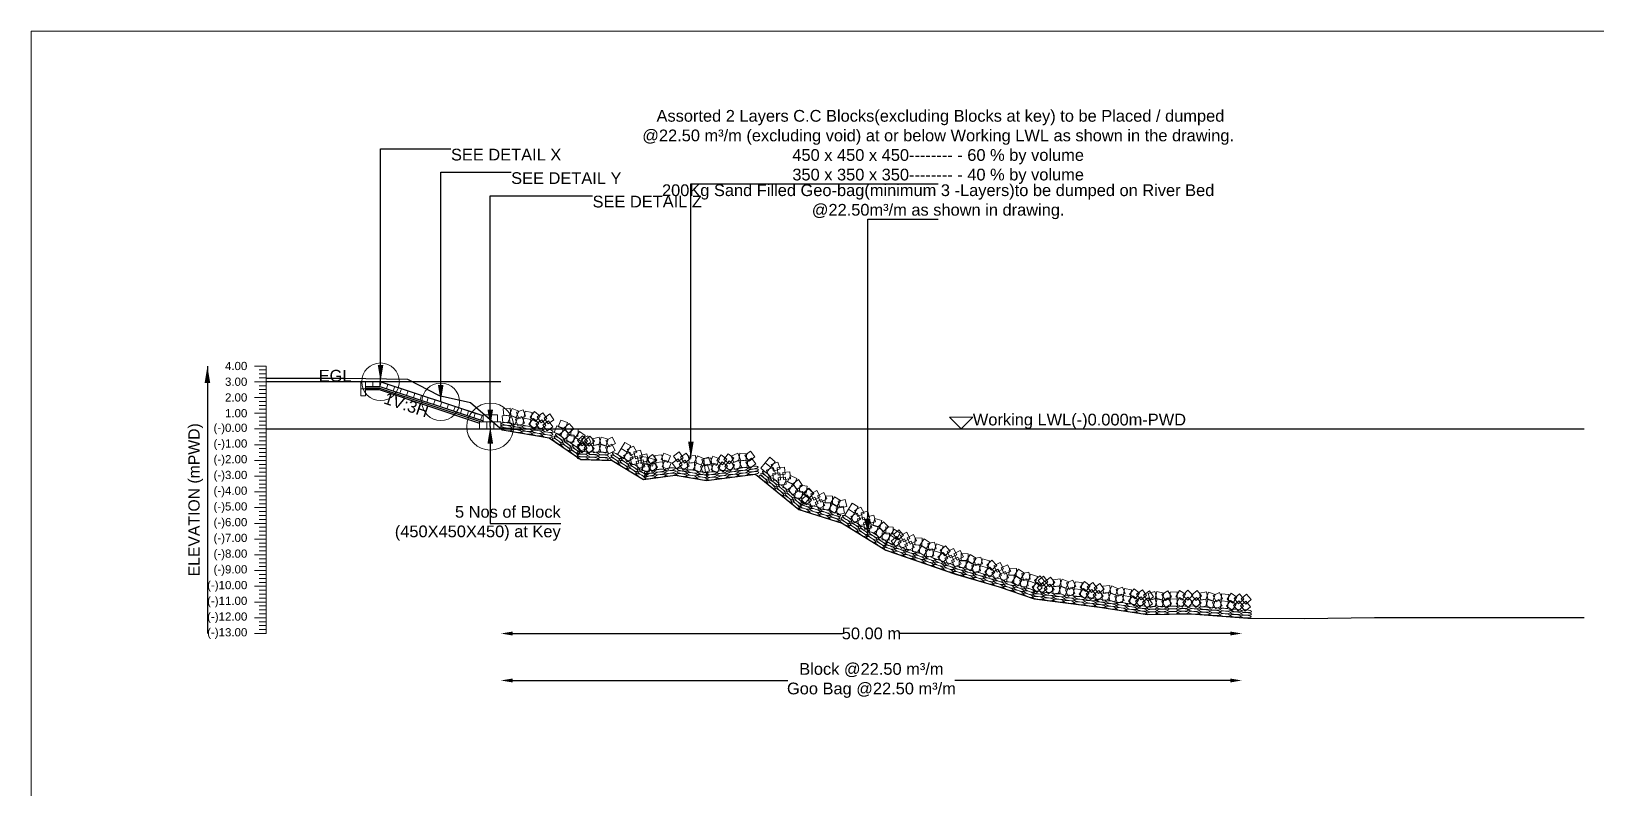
# Model space of a CAD drawing. Header units: inches. Extents: x 89000 to 845017, y -7071 to 0.
# Drawn here: x 370000 to 376671, y -3229 to 0 of the extents above; entities that cross this region are included whole.
import ezdxf

# ---------------------------------------------------------------- set-up
doc = ezdxf.new("R2010")
doc.units = ezdxf.units.IN
doc.header["$LTSCALE"] = 7
doc.header["$MEASUREMENT"] = 0
doc.header["$PDMODE"] = 3
for name, color, linetype, lineweight in [('Cross Section Labels', 7, 'Continuous', 9), ('Existing_Bed_Level for Xsection', 7, 'Continuous', 25), ('Long Section Labels', 7, 'Continuous', 9)]:
    doc.layers.add(name, color=color, linetype=linetype, lineweight=lineweight)
doc.styles.get("Standard").update_dxf_attribs({"font": 'arial.ttf'})
doc.dimstyles.new('Appron Lebeling Style', dxfattribs={"dimtxt": 50, "dimasz": 50, "dimexe": 0.18, "dimexo": 0.0625, "dimgap": 0.09, "dimtad": 0, "dimtih": 1, "dimtoh": 1, "dimdec": 4, "dimzin": 0, "dimdsep": 46, "dimtxsty": 'Standard', "dimcen": 0.09, "dimse1": 1, "dimse2": 1, "dimadec": 0, "dimazin": 0, "dimtfac": 1, "dimtdec": 4, "dimtofl": 0, "dimtmove": 0, "dimatfit": 3, "dimfxl": 1, "dimtolj": 1, "dimtzin": 0, "dimarcsym": 0})
doc.dimstyles.get("Standard").update_dxf_attribs({"dimtxt": 0.18, "dimasz": 0.18, "dimexe": 0.18, "dimexo": 0.0625, "dimgap": 0.09, "dimtad": 0, "dimtih": 1, "dimtoh": 1, "dimdec": 4, "dimzin": 0, "dimdsep": 46, "dimtxsty": 'Standard', "dimcen": 0.09, "dimadec": 0, "dimazin": 0, "dimtfac": 1, "dimtdec": 4, "dimtofl": 0, "dimtmove": 0, "dimatfit": 3, "dimfxl": 1, "dimtolj": 1, "dimtzin": 0, "dimarcsym": 0})

# ---------------------------------------------------------------- blocks, each defined once
blk = doc.blocks.new('*D293')
at = {"layer": 'Cross Section Labels', "color": 0, "lineweight": -2, "transparency": 16777216}
for p, q in [((372050, -2564.3), (373455.4, -2564.3)), ((375106.1, -2564.3), (373700.6, -2564.3))]:
    blk.add_line(p, q, dxfattribs=at)
at = {"layer": 'Cross Section Labels', "color": 0, "transparency": 16777216}
for points in [[(372050, -2556), (372050, -2572.7), (372000, -2564.3)], [(375106.1, -2556), (375106.1, -2572.7), (375156.1, -2564.3)]]:
    blk.add_solid(points, dxfattribs=at)
at = {"layer": 'Defpoints', "color": 0, "transparency": 16777216}
for p in [(372000, -1693.3), (375156.1, -2496.7), (375156.1, -2564.3)]:
    blk.add_point(p, dxfattribs=at)
at = {"layer": 'Cross Section Labels', "color": 0, "transparency": 16777216, "insert": (373578, -2564.3), "char_height": 50, "attachment_point": 5}
blk.add_mtext('\\A1;50.00 m', dxfattribs=at)
blk = doc.blocks.new('*D294')
at = {"layer": 'Cross Section Labels', "color": 0, "lineweight": -2, "transparency": 16777216}
for p, q in [((372050, -2764.3), (373222.4, -2764.3)), ((375106.1, -2764.3), (373933.6, -2764.3))]:
    blk.add_line(p, q, dxfattribs=at)
at = {"layer": 'Cross Section Labels', "color": 0, "transparency": 16777216}
for points in [[(372050, -2756), (372050, -2772.7), (372000, -2764.3)], [(375106.1, -2756), (375106.1, -2772.7), (375156.1, -2764.3)]]:
    blk.add_solid(points, dxfattribs=at)
at = {"layer": 'Defpoints', "color": 0, "transparency": 16777216}
for p in [(372000, -1693.3), (375156.1, -2496.7), (375156.1, -2764.3)]:
    blk.add_point(p, dxfattribs=at)
at = {"layer": 'Cross Section Labels', "color": 0, "transparency": 16777216, "insert": (373578, -2764.3), "char_height": 50, "attachment_point": 5}
blk.add_mtext('\\A1;Block @22.50 m³/m ^JGoo Bag @22.50 m³/m ', dxfattribs=at)

msp = doc.modelspace()

# ---------------------------------------------------------------- linework, layer by layer
at = {"layer": 'Cross Section Labels'}
for points in [[(370000, 0), (380000, 0), (380000, -7071), (370000, -7071)], [(373959.96615, -1693.32), (374009.96615, -1643.32), (373909.96615, -1643.32)]]:
    msp.add_lwpolyline(points, close=True, dxfattribs=at)
for centre, radius in [((371487.41615, -1492.32), 80), ((371743.69115, -1577.745), 80), ((371954.74115, -1683.27), 100)]:
    msp.add_circle(centre, radius, dxfattribs=at)
at = {"layer": 'Existing_Bed_Level for Xsection'}
for points in [[(371000, -1477.58), (371334.91644, -1476.91), (371602.86556, -1480.595), (371736.84012, -1551.213), (371870.81468, -1580.291), (372004.78923, -1697.541), (372205.77103, -1731.041), (372339.74558, -1822.831), (372473.72014, -1828.191), (372607.6947, -1908.591), (372741.66926, -1890.501), (372875.64382, -1913.281), (373083.69417, -1885.61), (373268.27197, -2036.36), (373453.51079, -2094.65), (373639.28714, -2209.22), (373936.64184, -2311.06), (374122.42561, -2366), (374271.05367, -2416.25), (374550.14123, -2452.43), (374754.19734, -2483.92), (374940.15362, -2480.57), (375181.71843, -2498.66), (375423.28397, -2500), (375720.48481, -2496.65), (375925.2235, -2495.98), (376223.04495, -2496.65), (376613.55174, -2496.65)], [(371999.96615, -1492.32), (371000, -1492.32)], [(371924.59115, -1638.045), (371490.51055, -1493.35147), (371487.41615, -1492.32), (371484.15437, -1492.32), (371423.85437, -1492.32)], [(371423.85437, -1512.42), (371484.15437, -1512.42), (371924.59115, -1659.23226)], [(371423.85437, -1519.12), (371483.06711, -1519.12), (371915.21711, -1663.17)], [(371423.85437, -1525.82), (371481.97985, -1525.82), (371909.51615, -1668.3321)], [(371000, -1693.32), (376613.55174, -1693.32)]]:
    msp.add_lwpolyline(points, dxfattribs=at)
at = {"layer": 'Long Section Labels'}
for points in [[(371000, -1425.32), (370950, -1425.32)], [(371000, -1442.07), (370970, -1442.07)], [(371000, -1458.82), (370970, -1458.82)], [(371000, -2564.32), (371000, -2497.32), (371000, -2430.32), (371000, -2363.32), (371000, -2296.32), (371000, -2229.32), (371000, -2162.32), (371000, -2095.32), (371000, -2028.32), (371000, -1961.32), (371000, -1894.32), (371000, -1827.32), (371000, -1760.32), (371000, -1693.32), (371000, -1626.32), (371000, -1559.32), (371000, -1492.32), (371000, -1425.32)], [(371000, -1492.32), (370950, -1492.32)], [(371000, -1475.57), (370970, -1475.57)], [(371000, -1509.07), (370970, -1509.07)], [(371000, -1525.82), (370970, -1525.82)], [(371000, -1559.32), (370950, -1559.32)], [(371000, -1542.57), (370970, -1542.57)], [(371000, -1576.07), (370970, -1576.07)], [(371000, -1592.82), (370970, -1592.82)], [(371000, -1626.32), (370950, -1626.32)], [(371000, -1609.57), (370970, -1609.57)], [(371000, -1643.07), (370970, -1643.07)], [(371000, -1659.82), (370970, -1659.82)], [(371000, -1693.32), (370950, -1693.32)], [(371000, -1676.57), (370970, -1676.57)], [(371000, -1710.07), (370970, -1710.07)], [(371000, -1726.82), (370970, -1726.82)], [(371000, -1760.32), (370950, -1760.32)], [(371000, -1743.57), (370970, -1743.57)], [(371000, -1777.07), (370970, -1777.07)], [(371000, -1793.82), (370970, -1793.82)], [(371000, -1827.32), (370950, -1827.32)], [(371000, -1810.57), (370970, -1810.57)], [(371000, -1844.07), (370970, -1844.07)], [(371000, -1860.82), (370970, -1860.82)], [(371000, -1894.32), (370950, -1894.32)], [(371000, -1877.57), (370970, -1877.57)], [(371000, -1911.07), (370970, -1911.07)], [(371000, -1927.82), (370970, -1927.82)], [(371000, -1961.32), (370950, -1961.32)], [(371000, -1944.57), (370970, -1944.57)], [(371000, -1978.07), (370970, -1978.07)], [(371000, -1994.82), (370970, -1994.82)], [(371000, -2028.32), (370950, -2028.32)], [(371000, -2011.57), (370970, -2011.57)], [(371000, -2045.07), (370970, -2045.07)], [(371000, -2061.82), (370970, -2061.82)], [(371000, -2095.32), (370950, -2095.32)], [(371000, -2078.57), (370970, -2078.57)], [(371000, -2112.07), (370970, -2112.07)], [(371000, -2128.82), (370970, -2128.82)], [(371000, -2162.32), (370950, -2162.32)], [(371000, -2145.57), (370970, -2145.57)], [(371000, -2179.07), (370970, -2179.07)], [(371000, -2195.82), (370970, -2195.82)], [(371000, -2229.32), (370950, -2229.32)], [(371000, -2212.57), (370970, -2212.57)], [(371000, -2246.07), (370970, -2246.07)], [(371000, -2262.82), (370970, -2262.82)], [(371000, -2296.32), (370950, -2296.32)], [(371000, -2279.57), (370970, -2279.57)], [(371000, -2313.07), (370970, -2313.07)], [(371000, -2329.82), (370970, -2329.82)], [(371000, -2363.32), (370950, -2363.32)], [(371000, -2346.57), (370970, -2346.57)], [(371000, -2380.07), (370970, -2380.07)], [(371000, -2396.82), (370970, -2396.82)], [(371000, -2430.32), (370950, -2430.32)], [(371000, -2413.57), (370970, -2413.57)], [(371000, -2447.07), (370970, -2447.07)], [(371000, -2463.82), (370970, -2463.82)], [(371000, -2497.32), (370950, -2497.32)], [(371000, -2480.57), (370970, -2480.57)], [(371000, -2514.07), (370970, -2514.07)], [(371000, -2530.82), (370970, -2530.82)], [(371000, -2564.32), (370950, -2564.32)], [(371000, -2547.57), (370970, -2547.57)]]:
    msp.add_lwpolyline(points, dxfattribs=at)
for points in [[(371423.85437, -1492.32), (371403.75437, -1492.32), (371403.75437, -1522.47), (371423.85437, -1522.47)], [(371423.85437, -1522.47), (371403.75437, -1522.47), (371403.75437, -1552.62), (371423.85437, -1552.62)], [(371454.00437, -1492.32), (371423.85437, -1492.32), (371423.85437, -1512.42), (371454.00437, -1512.42)], [(371484.15437, -1492.32), (371454.00437, -1492.32), (371454.00437, -1512.42), (371484.15437, -1512.42)], [(371519.11335, -1502.88573), (371490.51055, -1493.35147), (371484.15437, -1512.42), (371512.75717, -1521.95427)], [(371547.71615, -1512.42), (371519.11335, -1502.88573), (371512.75717, -1521.95427), (371541.35997, -1531.48853)], [(371576.31895, -1521.95427), (371547.71615, -1512.42), (371541.35997, -1531.48853), (371569.96277, -1541.0228)], [(371604.92175, -1531.48853), (371576.31895, -1521.95427), (371569.96277, -1541.0228), (371598.56557, -1550.55707)], [(371633.52455, -1541.0228), (371604.92175, -1531.48853), (371598.56557, -1550.55707), (371627.16838, -1560.09134)], [(371662.12736, -1550.55707), (371633.52455, -1541.0228), (371627.16838, -1560.09134), (371655.77118, -1569.6256)], [(371690.73016, -1560.09134), (371662.12736, -1550.55707), (371655.77118, -1569.6256), (371684.37398, -1579.15987)], [(371719.33296, -1569.6256), (371690.73016, -1560.09134), (371684.37398, -1579.15987), (371712.97678, -1588.69414)], [(371747.93576, -1579.15987), (371719.33296, -1569.6256), (371712.97678, -1588.69414), (371741.57958, -1598.2284)], [(371776.53856, -1588.69414), (371747.93576, -1579.15987), (371741.57958, -1598.2284), (371770.18238, -1607.76267)], [(371805.14136, -1598.2284), (371776.53856, -1588.69414), (371770.18238, -1607.76267), (371798.78518, -1617.29694)], [(371833.74416, -1607.76267), (371805.14136, -1598.2284), (371798.78518, -1617.29694), (371827.38799, -1626.83121)], [(371862.34697, -1617.29694), (371833.74416, -1607.76267), (371827.38799, -1626.83121), (371855.99079, -1636.36547)], [(371890.94977, -1626.83121), (371862.34697, -1617.29694), (371855.99079, -1636.36547), (371884.59359, -1645.89974)], [(371919.55257, -1636.36547), (371890.94977, -1626.83121), (371884.59359, -1645.89974), (371913.19639, -1655.43401)], [(371939.66615, -1663.17), (371909.51615, -1663.17), (371909.51615, -1693.32), (371939.66615, -1693.32)], [(371954.74115, -1633.02), (371924.59115, -1633.02), (371924.59115, -1663.17), (371954.74115, -1663.17)], [(371969.81615, -1663.17), (371939.66615, -1663.17), (371939.66615, -1693.32), (371969.81615, -1693.32)], [(371984.89115, -1633.02), (371954.74115, -1633.02), (371954.74115, -1663.17), (371984.89115, -1663.17)], [(371999.96615, -1663.17), (371969.81615, -1663.17), (371969.81615, -1693.32), (371999.96615, -1693.32)], [(372034.9804, -1633.929), (372004.97165, -1636.84407), (372007.88672, -1666.85282), (372037.89547, -1663.93775)], [(372039.93747, -1604.1893), (372009.92872, -1607.10436), (372012.84378, -1637.11311), (372042.85253, -1634.19805)], [(372071.13913, -1647.87298), (372043.69827, -1635.38211), (372031.2074, -1662.82297), (372058.64826, -1675.31384)], [(372076.09619, -1618.13328), (372048.65533, -1605.64241), (372036.16447, -1633.08327), (372063.60533, -1645.57413)], [(372089.75307, -1640.90494), (372061.51287, -1651.46494), (372072.07287, -1679.70514), (372100.31307, -1669.14514)], [(372094.71013, -1611.16524), (372066.46993, -1621.72524), (372077.02993, -1649.96544), (372105.27013, -1639.40544)], [(372128.00106, -1652.87079), (372098.26135, -1647.91372), (372093.30429, -1677.65343), (372123.04399, -1682.61049)], [(372132.95812, -1623.13109), (372103.21842, -1618.17402), (372098.26135, -1647.91372), (372128.00106, -1652.87079)], [(372161.61094, -1668.14947), (372138.32267, -1649.00061), (372119.17381, -1672.28889), (372142.46209, -1691.43774)], [(372166.56801, -1638.40976), (372143.27973, -1619.26091), (372124.13088, -1642.54918), (372147.41915, -1661.69804)], [(372173.64563, -1654.14849), (372149.10433, -1671.66269), (372166.61853, -1696.20399), (372191.15983, -1678.68979)], [(372178.60269, -1624.40879), (372154.0614, -1641.92299), (372171.5756, -1666.46429), (372196.1169, -1648.95009)], [(372220.90232, -1683.63011), (372203.36859, -1659.10277), (372178.84124, -1676.63651), (372196.37498, -1701.16385)], [(372225.85939, -1653.89041), (372208.32565, -1629.36306), (372183.79831, -1646.8968), (372201.33205, -1671.42414)], [(372283.03948, -1665.35488), (372254.60214, -1655.33788), (372244.58514, -1683.77522), (372273.02248, -1693.79222)], [(372265.99868, -1690.22723), (372237.56135, -1680.21023), (372227.54434, -1708.64757), (372255.98168, -1718.66457)], [(372292.89951, -1718.12407), (372273.28974, -1695.22255), (372250.38822, -1714.83232), (372269.99799, -1737.73384)], [(372309.9403, -1693.25172), (372290.33053, -1670.3502), (372267.42902, -1689.95997), (372287.03878, -1712.86149)], [(372312.71555, -1719.65924), (372282.65646, -1717.31965), (372280.31688, -1747.37874), (372310.37597, -1749.71833)], [(372329.75635, -1694.78689), (372299.69726, -1692.4473), (372297.35767, -1722.50639), (372327.41676, -1724.84598)], [(372342.34514, -1746.64401), (372317.47279, -1729.60321), (372300.43199, -1754.47556), (372325.30434, -1771.51636)], [(372359.38593, -1721.77166), (372334.51358, -1704.73086), (372317.47279, -1729.60321), (372342.34514, -1746.64401)], [(372348.08532, -1722.36982), (372325.9227, -1742.81097), (372346.36385, -1764.97359), (372368.52647, -1744.53243)], [(372383.41276, -1749.80331), (372370.37679, -1722.61718), (372343.19066, -1735.65315), (372356.22663, -1762.83928)], [(372398.65305, -1745.72074), (372378.19426, -1723.5744), (372356.04792, -1744.0332), (372376.50672, -1766.17953)], [(372418.86196, -1728.0578), (372389.45196, -1734.69666), (372396.09082, -1764.10666), (372425.50082, -1757.4678)], [(372456.47867, -1737.37824), (372427.69303, -1728.41111), (372418.7259, -1757.19675), (372447.51154, -1766.16388)], [(372474.07701, -1728.14077), (372447.37619, -1742.14394), (372461.37936, -1768.84476), (372488.08018, -1754.84158)], [(372346.88005, -1752.49571), (372324.71744, -1772.93687), (372345.15859, -1795.09949), (372367.32121, -1774.65833)], [(372366.37197, -1774.67566), (372353.336, -1747.48953), (372326.14986, -1760.5255), (372339.18583, -1787.71163)], [(372397.44779, -1775.84664), (372376.98899, -1753.7003), (372354.84266, -1774.1591), (372375.30145, -1796.30543)], [(372417.65669, -1758.1837), (372388.24669, -1764.82256), (372394.88555, -1794.23256), (372424.29555, -1787.5937)], [(372455.27341, -1767.50414), (372426.48776, -1758.53701), (372417.52064, -1787.32265), (372446.30628, -1796.28978)], [(372472.87174, -1758.26667), (372446.17093, -1772.26984), (372460.1741, -1798.97066), (372486.87492, -1784.96748)], [(372537.72978, -1791.59094), (372511.87767, -1776.07673), (372496.36345, -1801.92884), (372522.21557, -1817.44305)], [(372553.24399, -1765.73883), (372527.39188, -1750.22461), (372511.87767, -1776.07673), (372537.72978, -1791.59094)], [(372563.39886, -1818.12697), (372548.75159, -1791.77397), (372522.3986, -1806.42124), (372537.04586, -1832.77423)], [(372578.91307, -1792.27486), (372564.26581, -1765.92186), (372537.91281, -1780.56912), (372552.56008, -1806.92212)], [(372595.24254, -1783.66037), (372565.98922, -1790.95872), (372573.28757, -1820.21204), (372602.54089, -1812.91369)], [(372628.40174, -1828.41334), (372621.08009, -1799.16585), (372591.8326, -1806.48749), (372599.15424, -1835.73499)], [(372721.71162, -1807.49995), (372693.81172, -1796.07113), (372682.3829, -1823.97103), (372710.2828, -1835.39985)], [(372759.43623, -1791.36219), (372734.838, -1808.79634), (372752.27215, -1833.39457), (372776.87038, -1815.96042)], [(372806.59662, -1820.99762), (372789.14289, -1796.41328), (372764.55855, -1813.86701), (372782.01228, -1838.45135)], [(372991.57282, -1817.75956), (372967.62161, -1799.44667), (372949.30872, -1823.39788), (372973.25993, -1841.71077)], [(373008.45605, -1796.89486), (372980.61872, -1808.47527), (372992.19913, -1836.3126), (373020.03645, -1824.73219)], [(373047.11351, -1799.63137), (373017.21704, -1795.72964), (373013.31531, -1825.62611), (373043.21178, -1829.52784)], [(373062.86858, -1787.51485), (373038.96233, -1805.88639), (373057.33387, -1829.79265), (373081.24012, -1811.42111)], [(372579.72832, -1809.51248), (372550.47501, -1816.81083), (372557.77336, -1846.06415), (372587.02668, -1838.7658)], [(372612.88752, -1854.26545), (372605.56588, -1825.01796), (372576.31838, -1832.3396), (372583.64003, -1861.5871)], [(372629.28392, -1814.80778), (372599.37975, -1810.9655), (372595.53747, -1840.86968), (372625.44164, -1844.71195)], [(372633.31833, -1844.68663), (372603.41416, -1840.84436), (372599.57188, -1870.74853), (372629.47606, -1874.59081)], [(372639.09357, -1848.46698), (372610.10531, -1840.17824), (372601.81656, -1869.1665), (372630.80482, -1877.45524)], [(372654.60778, -1822.61487), (372625.61952, -1814.32613), (372617.33078, -1843.31439), (372646.31904, -1851.60313)], [(372645.01487, -1802.65996), (372621.14519, -1821.079), (372639.56423, -1844.94867), (372663.43391, -1826.52963)], [(372649.04928, -1832.53881), (372625.1796, -1850.95785), (372643.59865, -1874.82753), (372667.46832, -1856.40849)], [(372685.09063, -1802.81327), (372655.21177, -1806.84768), (372659.24618, -1836.72654), (372689.12504, -1832.69213)], [(372689.12504, -1832.69213), (372659.24618, -1836.72654), (372663.2806, -1866.60539), (372693.15945, -1862.57098)], [(372725.74604, -1837.37881), (372697.84613, -1825.94999), (372686.41731, -1853.84989), (372714.31721, -1865.27871)], [(372754.38229, -1821.08558), (372729.78406, -1838.51973), (372747.21821, -1863.11796), (372771.81644, -1845.68382)], [(372801.54268, -1850.72102), (372784.08895, -1826.13668), (372759.50461, -1843.59041), (372776.95834, -1868.17475)], [(372823.84745, -1835.79197), (372793.82936, -1838.60924), (372796.64663, -1868.62733), (372826.66472, -1865.81005)], [(372828.90138, -1806.06857), (372798.8833, -1808.88585), (372801.70057, -1838.90393), (372831.71866, -1836.08666)], [(372859.96055, -1849.85368), (372832.56053, -1837.27347), (372819.98032, -1864.67349), (372847.38034, -1877.2537)], [(372865.01448, -1820.13028), (372837.61447, -1807.55008), (372825.03426, -1834.9501), (372852.43428, -1847.5303)], [(372878.59709, -1842.94633), (372850.32264, -1853.41426), (372860.79057, -1881.68872), (372889.06502, -1871.22078)], [(372883.65103, -1813.22293), (372855.37657, -1823.69086), (372865.8445, -1851.96532), (372894.11896, -1841.49739)], [(372893.73623, -1815.57279), (372863.84941, -1819.54778), (372867.8244, -1849.4346), (372897.71122, -1845.45961)], [(372897.71122, -1845.45961), (372867.8244, -1849.4346), (372871.79939, -1879.32142), (372901.68621, -1875.34643)], [(372930.34783, -1820.33228), (372902.47071, -1808.848), (372890.98643, -1836.72512), (372918.86355, -1848.2094)], [(372934.32282, -1850.2191), (372906.4457, -1838.73482), (372894.96142, -1866.61194), (372922.83854, -1878.09622)], [(372937.75162, -1803.41942), (372919.41966, -1827.35604), (372943.35628, -1845.688), (372961.68824, -1821.75138)], [(372941.72661, -1833.30624), (372923.39465, -1857.24286), (372947.33127, -1875.57482), (372965.66323, -1851.6382)], [(372995.54781, -1847.64638), (372971.5966, -1829.33349), (372953.28371, -1853.2847), (372977.23492, -1871.59759)], [(373012.43104, -1826.78168), (372984.59371, -1838.36209), (372996.17412, -1866.19942), (373024.01144, -1854.61901)], [(373051.0885, -1829.51819), (373021.19203, -1825.61646), (373017.2903, -1855.51293), (373047.18677, -1859.41466)], [(373066.84357, -1817.40167), (373042.93732, -1835.77321), (373061.30886, -1859.67947), (373085.21511, -1841.30793)], [(373149.15249, -1856.02548), (373125.80106, -1836.9537), (373106.72927, -1860.30513), (373130.08071, -1879.37692)], [(373168.22428, -1832.67405), (373144.87285, -1813.60226), (373125.80106, -1836.9537), (373149.15249, -1856.02548)], [(373170.73726, -1885.97812), (373160.03334, -1857.79215), (373131.84737, -1868.49607), (373142.55129, -1896.68204)], [(373189.80905, -1862.62668), (373179.10513, -1834.44072), (373150.91916, -1845.14464), (373161.62308, -1873.3306)], [(373207.2079, -1856.45086), (373177.20895, -1859.46508), (373180.22317, -1889.46403), (373210.22212, -1886.44981)], [(373188.13611, -1879.8023), (373158.13716, -1882.81652), (373161.15138, -1912.81547), (373191.15033, -1909.80124)], [(373214.51251, -1928.85988), (373211.4744, -1898.86334), (373181.47786, -1901.90145), (373184.51597, -1931.89799)], [(373233.58429, -1905.50845), (373230.54618, -1875.51191), (373200.54964, -1878.55002), (373203.58775, -1908.54656)], [(373241.28011, -1926.89158), (373213.78574, -1914.51896), (373201.41312, -1942.01333), (373228.90749, -1954.38595)], [(373260.3519, -1903.54015), (373232.85752, -1891.16752), (373220.4849, -1918.6619), (373247.97928, -1931.03452)], [(373265.74003, -1956.95152), (373248.12533, -1932.48226), (373223.65607, -1950.09696), (373241.27077, -1974.56623)], [(373284.81182, -1933.60009), (373267.19711, -1909.13083), (373242.72785, -1926.74553), (373260.34255, -1951.21479)], [(373304.42861, -1936.79601), (373274.67268, -1931.93726), (373269.81393, -1961.69318), (373299.56985, -1966.55194)], [(373285.35682, -1960.14745), (373255.6009, -1955.28869), (373250.74214, -1985.04462), (373280.49806, -1989.90337)], [(373312.61252, -1989.528), (373289.26109, -1970.45621), (373270.1893, -1993.80764), (373293.54074, -2012.87943)], [(373323.23384, -1996.23203), (373302.83888, -1974.02689), (373280.63374, -1994.42185), (373301.0287, -2016.62699)], [(373331.68431, -1966.17656), (373308.33288, -1947.10478), (373289.26109, -1970.45621), (373312.61252, -1989.528)], [(373332.28379, -1967.47232), (373311.88884, -1945.26719), (373289.6837, -1965.66214), (373310.07866, -1987.86728)], [(373337.10088, -1984.04326), (373310.35986, -1997.96952), (373324.28611, -2024.71053), (373351.02713, -2010.78428)], [(373346.15084, -1955.28356), (373319.40982, -1969.20981), (373333.33607, -1995.95083), (373360.07709, -1982.02457)], [(373379.79193, -2019.81804), (373365.84439, -1993.08813), (373339.11447, -2007.03567), (373353.06202, -2033.76559)], [(373388.84189, -1991.05834), (373374.89435, -1964.32842), (373348.16443, -1978.27596), (373362.11197, -2005.00588)], [(373412.97001, -1979.30194), (373382.84771, -1978.00996), (373381.55572, -2008.13227), (373411.67803, -2009.42425)], [(373446.8348, -1998.14509), (373421.4006, -1981.95484), (373405.21035, -2007.38903), (373430.64455, -2023.57928)], [(373466.23768, -1993.83689), (373436.80215, -2000.36162), (373443.32689, -2029.79715), (373472.76242, -2023.27241)], [(373403.92006, -2008.06165), (373373.79775, -2006.76967), (373372.50577, -2036.89197), (373402.62807, -2038.18396)], [(373437.78484, -2026.9048), (373412.35065, -2010.71455), (373396.1604, -2036.14874), (373421.59459, -2052.33899)], [(373457.18772, -2022.59659), (373427.75219, -2029.12133), (373434.27693, -2058.55686), (373463.71246, -2052.03212)], [(373505.63643, -2051.22843), (373479.97412, -2035.40224), (373464.14793, -2061.06456), (373489.81024, -2076.89074)], [(373521.46262, -2025.56612), (373495.80031, -2009.73993), (373479.97412, -2035.40224), (373505.63643, -2051.22843)], [(373530.98223, -2078.07341), (373516.65522, -2051.54494), (373490.12676, -2065.87195), (373504.45377, -2092.40042)], [(373546.80842, -2052.41109), (373532.48141, -2025.88263), (373505.95295, -2040.20964), (373520.27995, -2066.7381)], [(373563.24102, -2043.99502), (373533.90146, -2050.93853), (373540.84497, -2080.27809), (373570.18453, -2073.33458)], [(373595.85576, -2089.14632), (373588.88889, -2059.81229), (373559.55486, -2066.77916), (373566.52173, -2096.11319)], [(373547.41484, -2069.65733), (373518.07527, -2076.60084), (373525.01878, -2105.94041), (373554.35835, -2098.9969)], [(373580.02957, -2114.80863), (373573.0627, -2085.4746), (373543.72867, -2092.44148), (373550.69554, -2121.7755)], [(373606.30392, -2109.32799), (373577.41818, -2100.68875), (373568.77894, -2129.5745), (373597.66469, -2138.21373)], [(373622.13011, -2083.66567), (373593.24436, -2075.02644), (373584.60513, -2103.91218), (373613.49087, -2112.55142)], [(373634.51392, -2135.90023), (373613.82654, -2113.96726), (373591.89358, -2134.65463), (373612.58095, -2156.5876)], [(373650.3401, -2110.23791), (373629.65273, -2088.30494), (373607.71976, -2108.99232), (373628.40713, -2130.92529)], [(373670.20702, -2110.8193), (373640.07024, -2109.92653), (373639.17747, -2140.06331), (373669.31425, -2140.95608)], [(373701.09881, -2136.34943), (373675.4365, -2120.52324), (373659.61031, -2146.18555), (373685.27262, -2162.01174)], [(373714.13008, -2145.08488), (373694.29885, -2122.37486), (373671.58883, -2142.20608), (373691.42006, -2164.9161)], [(373728.29867, -2133.24798), (373701.21655, -2146.4987), (373714.46727, -2173.58082), (373741.54938, -2160.3301)], [(373654.38083, -2136.48161), (373624.24405, -2135.58884), (373623.35128, -2165.72562), (373653.48806, -2166.61839)], [(373685.27262, -2162.01174), (373659.61031, -2146.18555), (373643.78412, -2171.84786), (373669.44643, -2187.67405)], [(373704.36116, -2173.60839), (373684.52993, -2150.89837), (373661.81991, -2170.7296), (373681.65114, -2193.43961)], [(373718.52975, -2161.7715), (373691.44763, -2175.02221), (373704.69835, -2202.10433), (373731.78046, -2188.85361)], [(373760.30948, -2198.60647), (373747.0372, -2171.53492), (373719.96564, -2184.80719), (373733.23792, -2211.87875)], [(373770.0784, -2170.08296), (373756.80612, -2143.0114), (373729.73456, -2156.28368), (373743.00684, -2183.35524)], [(373784.72506, -2187.45935), (373754.64467, -2185.41176), (373752.59708, -2215.49215), (373782.67747, -2217.53974)], [(373794.49398, -2158.93584), (373764.41359, -2156.88825), (373762.366, -2186.96864), (373792.44639, -2189.01623)], [(373818.10625, -2207.1465), (373793.08641, -2190.323), (373776.26291, -2215.34284), (373801.28275, -2232.16634)], [(373827.87517, -2178.62299), (373802.85533, -2161.79949), (373786.03183, -2186.81933), (373811.05167, -2203.64283)], [(373847.38007, -2174.80312), (373817.79005, -2180.58703), (373823.57396, -2210.17704), (373853.16397, -2204.39314)], [(373883.14674, -2192.88171), (373854.62323, -2183.11279), (373844.85431, -2211.6363), (373873.37782, -2221.40522)], [(373913.79466, -2213.46732), (373893.96343, -2190.7573), (373871.25341, -2210.58853), (373891.08464, -2233.29855)], [(373837.61115, -2203.32663), (373808.02113, -2209.11054), (373813.80504, -2238.70055), (373843.39505, -2232.91665)], [(373873.37782, -2221.40522), (373844.85431, -2211.6363), (373835.08539, -2240.15981), (373863.6089, -2249.92873)], [(373904.02574, -2241.99083), (373884.19451, -2219.28081), (373861.48449, -2239.11204), (373881.31572, -2261.82206)], [(373918.19433, -2230.15394), (373891.11221, -2243.40465), (373904.36293, -2270.48677), (373931.44504, -2257.23605)], [(373927.96325, -2201.63043), (373900.88113, -2214.88114), (373914.13185, -2241.96326), (373941.21396, -2228.71254)], [(373959.97405, -2266.98891), (373946.70178, -2239.91736), (373919.63022, -2253.18964), (373932.9025, -2280.26119)], [(373969.74297, -2238.4654), (373956.4707, -2211.39385), (373929.39914, -2224.66612), (373942.67142, -2251.73768)], [(373982.00388, -2253.8657), (373951.86371, -2253.09619), (373951.09419, -2283.23637), (373981.23437, -2284.00588)], [(373990.55383, -2224.95341), (373960.41365, -2224.18389), (373959.64414, -2254.32407), (373989.78432, -2255.09359)], [(374016.19029, -2272.11885), (373990.4792, -2256.37203), (373974.73238, -2282.08311), (374000.44346, -2297.82994)], [(374024.74024, -2243.20656), (373999.02915, -2227.45973), (373983.28232, -2253.17082), (374008.99341, -2268.91764)], [(374035.51556, -2267.47488), (374006.19758, -2274.50901), (374013.2317, -2303.82698), (374042.54968, -2296.79286)], [(374044.0655, -2238.56259), (374014.74753, -2245.59671), (374021.78165, -2274.91468), (374051.09963, -2267.88056)], [(374080.567, -2255.10741), (374051.6547, -2246.55746), (374043.10475, -2275.46976), (374072.01705, -2284.01971)], [(374112.06071, -2274.37417), (374091.28381, -2252.52599), (374069.43563, -2273.30289), (374090.21253, -2295.15107)], [(374125.71433, -2261.94681), (374099.2188, -2276.33461), (374113.6066, -2302.83015), (374140.10214, -2288.44234)], [(374072.01705, -2284.01971), (374043.10475, -2275.46976), (374034.5548, -2304.38205), (374063.4671, -2312.932)], [(374103.51076, -2303.28647), (374082.73387, -2281.43829), (374060.88568, -2302.21518), (374081.66258, -2324.06337)], [(374117.16439, -2290.8591), (374090.66885, -2305.24691), (374105.05665, -2331.74245), (374131.55219, -2317.35464)], [(374161.9851, -2327.38242), (374148.60631, -2300.36335), (374121.58723, -2313.74214), (374134.96602, -2340.76121)], [(374171.64161, -2298.82066), (374158.26282, -2271.80159), (374131.24375, -2285.18038), (374144.62253, -2312.19945)], [(374186.35659, -2316.13924), (374156.26837, -2314.21013), (374154.33926, -2344.29835), (374184.42748, -2346.22746)], [(374196.01311, -2287.57748), (374165.92489, -2285.64836), (374163.99578, -2315.73659), (374194.084, -2317.6657)], [(374219.81506, -2335.69477), (374194.72916, -2318.96994), (374178.00432, -2344.05584), (374203.09022, -2360.78067)], [(374229.47157, -2307.13301), (374204.38567, -2290.40817), (374187.66084, -2315.49407), (374212.74674, -2332.21891)], [(374239.30476, -2331.79812), (374209.73775, -2337.69851), (374215.63815, -2367.26552), (374245.20515, -2361.36512)], [(374248.96127, -2303.23635), (374219.39427, -2309.13675), (374225.29466, -2338.70375), (374254.86167, -2332.80336)], [(374284.79887, -2321.17394), (374256.2371, -2311.51743), (374246.58059, -2340.07919), (374275.14235, -2349.7357)], [(374315.52762, -2341.63869), (374295.60711, -2319.00695), (374272.97536, -2338.92746), (374292.89587, -2361.5592)], [(374311.5743, -2319.94594), (374287.6838, -2338.33795), (374306.07582, -2362.22846), (374329.96632, -2343.83644)], [(374359.86831, -2347.69572), (374341.45727, -2323.81987), (374317.58142, -2342.2309), (374335.99246, -2366.10675)], [(374381.56607, -2331.89742), (374351.68267, -2335.89802), (374355.68326, -2365.78142), (374385.56667, -2361.78082)], [(374418.20634, -2344.52193), (374390.33087, -2333.03366), (374378.8426, -2360.90914), (374406.71807, -2372.39741)], [(374275.14235, -2349.7357), (374246.58059, -2340.07919), (374236.92408, -2368.64095), (374265.48584, -2378.29747)], [(374305.8711, -2370.20046), (374285.95059, -2347.56871), (374263.31885, -2367.48923), (374283.23936, -2390.12097)], [(374307.69819, -2349.84574), (374283.80769, -2368.23776), (374302.1997, -2392.12826), (374326.09021, -2373.73624)], [(374355.99219, -2377.59552), (374337.58116, -2353.71967), (374313.70531, -2372.13071), (374332.11634, -2396.00656)], [(374377.68996, -2361.79723), (374347.80656, -2365.79782), (374351.80715, -2395.68122), (374381.69055, -2391.68063)], [(374414.33023, -2374.42173), (374386.45475, -2362.93347), (374374.96649, -2390.80894), (374402.84196, -2402.29721)], [(374432.67944, -2366.78375), (374404.84046, -2378.36017), (374416.41688, -2406.19915), (374444.25586, -2394.62273)], [(374436.55555, -2336.88395), (374408.71657, -2348.46037), (374420.29299, -2376.29935), (374448.13198, -2364.72293)], [(374471.33592, -2377.35572), (374441.43612, -2373.47961), (374437.56001, -2403.37941), (374467.45981, -2407.25552)], [(374475.21204, -2347.45592), (374445.31223, -2343.5798), (374441.43612, -2373.47961), (374471.33592, -2377.35572)], [(374505.4774, -2391.40641), (374481.51051, -2373.11405), (374463.21814, -2397.08094), (374487.18503, -2415.37331)], [(374509.35351, -2361.50661), (374485.38662, -2343.21424), (374467.09425, -2367.18114), (374491.06114, -2385.4735)], [(374516.99682, -2376.97853), (374493.10631, -2395.37055), (374511.49833, -2419.26105), (374535.38883, -2400.86903)], [(374520.87293, -2347.07873), (374496.98242, -2365.47074), (374515.37444, -2389.36125), (374539.26495, -2370.96923)], [(374565.29082, -2404.72831), (374546.87978, -2380.85246), (374523.00393, -2399.26349), (374541.41497, -2423.13935)], [(374569.16693, -2374.82851), (374550.7559, -2350.95266), (374526.88004, -2369.36369), (374545.29108, -2393.23954)], [(374588.51401, -2389.84003), (374558.54257, -2393.1165), (374561.81905, -2423.08794), (374591.79049, -2419.81147)], [(374593.11234, -2360.04275), (374563.1409, -2363.31922), (374566.41737, -2393.29066), (374596.38881, -2390.01419)], [(374624.83814, -2403.34725), (374597.24876, -2391.18797), (374585.08948, -2418.77736), (374612.67887, -2430.93664)], [(374629.43647, -2373.54997), (374601.84708, -2361.39069), (374589.6878, -2388.98008), (374617.27719, -2401.13936)], [(374643.36677, -2396.15541), (374615.25587, -2407.05496), (374626.15541, -2435.16585), (374654.26631, -2424.26631)], [(374647.96509, -2366.35813), (374619.8542, -2377.25768), (374630.75374, -2405.36857), (374658.86463, -2394.46903)], [(374686.3545, -2377.8622), (374656.55722, -2373.26388), (374651.95889, -2403.06116), (374681.75617, -2407.65948)], [(374720.14606, -2392.73475), (374696.62872, -2373.86792), (374677.76189, -2397.38526), (374701.27923, -2416.25209)], [(374732.01115, -2378.58977), (374707.68269, -2396.39843), (374725.49136, -2420.72689), (374749.81982, -2402.91822)], [(374779.61969, -2407.49977), (374761.79165, -2383.1855), (374737.47738, -2401.01354), (374755.30542, -2425.32781)], [(374785.3857, -2385.4821), (374756.40999, -2393.8146), (374764.74249, -2422.79031), (374793.7182, -2414.45781)], [(374823.47944, -2392.60634), (374794.22241, -2385.3229), (374786.93897, -2414.57994), (374816.196, -2421.86338)], [(374840.51272, -2382.36428), (374814.66852, -2397.89167), (374830.19591, -2423.73587), (374856.04011, -2408.20848)], [(374880.30045, -2387.16293), (374850.15534, -2387.70599), (374850.6984, -2417.8511), (374880.84351, -2417.30803)], [(374916.13111, -2396.06382), (374889.74441, -2381.47737), (374875.15796, -2407.86407), (374901.54466, -2422.45052)], [(374925.41412, -2380.10492), (374904.47368, -2401.7964), (374926.16516, -2422.73685), (374947.1056, -2401.04537)], [(374984.50895, -2404.2658), (374964.83218, -2381.42182), (374941.9882, -2401.09858), (374961.66497, -2423.94256)], [(375005.3195, -2387.31588), (374975.69654, -2392.92861), (374981.30928, -2422.55157), (375010.93223, -2416.93883)], [(375042.58957, -2397.93801), (375014.13296, -2387.97589), (375004.17083, -2416.43249), (375032.62744, -2426.39462)], [(375060.49831, -2389.31773), (375033.32696, -2402.38449), (375046.39372, -2429.55584), (375073.56507, -2416.48908)], [(375099.6705, -2397.78117), (375069.60468, -2395.52964), (375067.35315, -2425.59546), (375097.41897, -2427.84699)], [(375134.52265, -2409.9627), (375109.6005, -2392.99483), (375092.63263, -2417.91699), (375117.55478, -2434.88486)], [(375145.24399, -2394.93227), (375122.38435, -2414.59084), (375142.04291, -2437.45048), (375164.90256, -2417.79191)], [(375194.96964, -2420.02651), (375175.29287, -2397.18253), (375152.44889, -2416.8593), (375172.12566, -2439.70328)], [(374681.75617, -2407.65948), (374651.95889, -2403.06116), (374647.36057, -2432.85844), (374677.15785, -2437.45676)], [(374715.54773, -2422.53203), (374692.03039, -2403.6652), (374673.16357, -2427.18254), (374696.68091, -2446.04937)], [(374727.41283, -2408.38705), (374703.08437, -2426.19571), (374720.89303, -2450.52417), (374745.22149, -2432.7155)], [(374775.02136, -2437.29705), (374757.19333, -2412.98278), (374732.87906, -2430.81082), (374750.70709, -2455.12509)], [(374785.92877, -2415.62721), (374756.95305, -2423.95971), (374765.28555, -2452.93542), (374794.26127, -2444.60292)], [(374824.02251, -2422.75145), (374794.76547, -2415.46801), (374787.48203, -2444.72505), (374816.73907, -2452.00848)], [(374841.05578, -2412.50939), (374815.21158, -2428.03678), (374830.73897, -2453.88098), (374856.58317, -2438.35359)], [(374880.84351, -2417.30803), (374850.6984, -2417.8511), (374851.24146, -2447.99621), (374881.38657, -2447.45314)], [(374916.67417, -2426.20893), (374890.28747, -2411.62248), (374875.70102, -2438.00918), (374902.08772, -2452.59563)], [(374925.95719, -2410.25003), (374905.01674, -2431.94151), (374926.70822, -2452.88196), (374947.64867, -2431.19048)], [(374982.25742, -2434.33161), (374962.58065, -2411.48763), (374939.73667, -2431.1644), (374959.41344, -2454.00838)], [(375003.06797, -2417.38169), (374973.44501, -2422.99442), (374979.05775, -2452.61738), (375008.6807, -2447.00465)], [(375040.33804, -2428.00383), (375011.88143, -2418.0417), (375001.9193, -2446.49831), (375030.37591, -2456.46043)], [(375058.24678, -2419.38354), (375031.07543, -2432.4503), (375044.14218, -2459.62165), (375071.31354, -2446.55489)], [(375097.41897, -2427.84699), (375067.35315, -2425.59546), (375065.10162, -2455.66127), (375095.16744, -2457.9128)], [(375132.27112, -2440.02851), (375107.34896, -2423.06064), (375090.3811, -2447.9828), (375115.30325, -2464.95067)], [(375142.99246, -2424.99808), (375120.13282, -2444.65665), (375139.79138, -2467.51629), (375162.65103, -2447.85773)], [(375192.71811, -2450.09233), (375173.04134, -2427.24835), (375150.19736, -2446.92511), (375169.87413, -2469.76909)]]:
    msp.add_lwpolyline(points, close=True, dxfattribs=at)
for centre, major_axis in [((372025.143, -1672.06575), (21.99416, -3.66603)), ((372021.39766, -1694.53575), (21.99416, -3.66603)), ((372023.27033, -1683.30075), (21.99416, -3.66603)), ((372065.38599, -1701.8678), (21.99416, -3.66603)), ((372067.25866, -1690.63281), (21.99416, -3.66603)), ((372069.13133, -1679.39781), (21.99416, -3.66603)), ((372109.37432, -1709.19986), (21.99416, -3.66603)), ((372111.24699, -1697.96486), (21.99416, -3.66603)), ((372113.11966, -1686.72986), (21.99416, -3.66603)), ((372153.36264, -1716.53191), (21.99416, -3.66603)), ((372155.23531, -1705.29691), (21.99416, -3.66603)), ((372157.10798, -1694.06191), (21.99416, -3.66603)), ((372197.35097, -1723.86396), (21.99416, -3.66603)), ((372199.22364, -1712.62896), (21.99416, -3.66603)), ((372201.09631, -1701.39396), (21.99416, -3.66603)), ((372237.95374, -1746.18692), (18.39448, -12.60261)), ((372244.39137, -1736.7907), (18.39448, -12.60261)), ((372250.829, -1727.39448), (18.39448, -12.60261)), ((372274.74271, -1771.39215), (18.39448, -12.60261)), ((372281.18034, -1761.99593), (18.39448, -12.60261)), ((372287.61797, -1752.59971), (18.39448, -12.60261)), ((372311.53168, -1796.59738), (18.39448, -12.60261)), ((372317.96931, -1787.20116), (18.39448, -12.60261)), ((372324.40694, -1777.80494), (18.39448, -12.60261)), ((372346.91616, -1806.01921), (22.27978, -0.89136)), ((372347.37148, -1794.63831), (22.27978, -0.89136)), ((372391.93104, -1796.42103), (22.27978, -0.89136)), ((372436.49059, -1798.20376), (22.27978, -0.89136)), ((372493.68577, -1806.96371), (19.11907, -11.47362)), ((372346.46084, -1817.40011), (22.27978, -0.89136)), ((372391.02039, -1819.18283), (22.27978, -0.89136)), ((372391.47571, -1807.80193), (22.27978, -0.89136)), ((372435.57994, -1820.96555), (22.27978, -0.89136)), ((372436.03527, -1809.58465), (22.27978, -0.89136)), ((372481.96392, -1826.49642), (19.11907, -11.47362)), ((372487.82484, -1816.73006), (19.11907, -11.47362)), ((372520.20206, -1849.44366), (19.11907, -11.47362)), ((372526.06299, -1839.67731), (19.11907, -11.47362)), ((372531.92391, -1829.91095), (19.11907, -11.47362)), ((372558.44021, -1872.39091), (19.11907, -11.47362)), ((372564.30114, -1862.62455), (19.11907, -11.47362)), ((372570.16206, -1852.8582), (19.11907, -11.47362)), ((372608.40021, -1875.80544), (19.11907, -11.47362)), ((372676.15355, -1870.6139), (22.09707, 2.98367)), ((372720.3477, -1864.64655), (22.09707, 2.98367)), ((372772.98645, -1866.94225), (21.9821, -3.73767)), ((372816.95066, -1874.41758), (21.9821, -3.73767)), ((372984.89809, -1870.02427), (22.10296, 2.93973)), ((373029.10402, -1864.14482), (22.10296, 2.93973)), ((373073.30994, -1858.26537), (22.10296, 2.93973)), ((373074.81161, -1869.55595), (22.10296, 2.93973)), ((372596.67836, -1895.33815), (19.11907, -11.47362)), ((372602.53928, -1885.5718), (19.11907, -11.47362)), ((372631.9594, -1876.58124), (22.09707, 2.98367)), ((372633.48351, -1887.86881), (22.09707, 2.98367)), ((372635.00762, -1899.15637), (22.09707, 2.98367)), ((372677.67766, -1881.90146), (22.09707, 2.98367)), ((372679.20177, -1893.18903), (22.09707, 2.98367)), ((372721.87181, -1875.93412), (22.09707, 2.98367)), ((372723.39592, -1887.22169), (22.09707, 2.98367)), ((372769.16792, -1889.39992), (21.9821, -3.73767)), ((372771.07719, -1878.17108), (21.9821, -3.73767)), ((372813.13213, -1896.87526), (21.9821, -3.73767)), ((372815.04139, -1885.64642), (21.9821, -3.73767)), ((372857.09633, -1904.35059), (21.9821, -3.73767)), ((372859.00559, -1893.12175), (21.9821, -3.73767)), ((372860.91486, -1881.89291), (21.9821, -3.73767)), ((372896.48624, -1881.78318), (22.10296, 2.93973)), ((372897.9879, -1893.07376), (22.10296, 2.93973)), ((372899.48957, -1904.36433), (22.10296, 2.93973)), ((372940.69217, -1875.90373), (22.10296, 2.93973)), ((372942.19383, -1887.1943), (22.10296, 2.93973)), ((372943.69549, -1898.48488), (22.10296, 2.93973)), ((372986.39976, -1881.31485), (22.10296, 2.93973)), ((372987.90142, -1892.60543), (22.10296, 2.93973)), ((373030.60568, -1875.4354), (22.10296, 2.93973)), ((373032.10734, -1886.72597), (22.10296, 2.93973)), ((373076.31327, -1880.84652), (22.10296, 2.93973)), ((373116.65572, -1905.17759), (17.26968, -14.10465)), ((373123.86062, -1896.35594), (17.26968, -14.10465)), ((373131.06552, -1887.53429), (17.26968, -14.10465)), ((373151.19508, -1933.38689), (17.26968, -14.10465)), ((373158.39998, -1924.56523), (17.26968, -14.10465)), ((373165.60488, -1915.74358), (17.26968, -14.10465)), ((373200.14424, -1943.95287), (17.26968, -14.10465)), ((373185.73445, -1961.59618), (17.26968, -14.10465)), ((373192.93935, -1952.77453), (17.26968, -14.10465)), ((373220.27381, -1989.80547), (17.26968, -14.10465)), ((373227.47871, -1980.98382), (17.26968, -14.10465)), ((373234.68361, -1972.16217), (17.26968, -14.10465)), ((373262.01807, -2009.19311), (17.26968, -14.10465)), ((373269.22297, -2000.37146), (17.26968, -14.10465)), ((373254.81318, -2018.01477), (17.26968, -14.10465)), ((373291.50752, -2037.70134), (21.2694, -6.69295)), ((373294.92639, -2026.83656), (21.2694, -6.69295)), ((373298.34527, -2015.97178), (21.2694, -6.69295)), ((373334.04633, -2051.08723), (21.2694, -6.69295)), ((373337.4652, -2040.22245), (21.2694, -6.69295)), ((373340.88407, -2029.35767), (21.2694, -6.69295)), ((373376.58513, -2064.47312), (21.2694, -6.69295)), ((373380.004, -2053.60834), (21.2694, -6.69295)), ((373383.42287, -2042.74356), (21.2694, -6.69295)), ((373422.5428, -2066.99423), (21.2694, -6.69295)), ((373425.96168, -2056.12946), (21.2694, -6.69295)), ((373474.2064, -2073.95862), (18.97871, -11.70434)), ((373419.12393, -2077.85901), (21.2694, -6.69295)), ((373462.24884, -2093.34792), (18.97871, -11.70434)), ((373468.22762, -2083.65327), (18.97871, -11.70434)), ((373500.20625, -2116.75661), (18.97871, -11.70434)), ((373506.18503, -2107.06196), (18.97871, -11.70434)), ((373512.16381, -2097.36731), (18.97871, -11.70434)), ((373538.16366, -2140.1653), (18.97871, -11.70434)), ((373544.14244, -2130.47065), (18.97871, -11.70434)), ((373550.12123, -2120.776), (18.97871, -11.70434)), ((373588.07864, -2144.18469), (18.97871, -11.70434)), ((373576.12107, -2163.57399), (18.97871, -11.70434)), ((373582.09986, -2153.87934), (18.97871, -11.70434)), ((373614.07849, -2186.98268), (18.97871, -11.70434)), ((373620.05727, -2177.28803), (18.97871, -11.70434)), ((373626.03605, -2167.59337), (18.97871, -11.70434)), ((373651.97986, -2207.54734), (21.09472, -7.22466)), ((373655.67034, -2196.77179), (21.09472, -7.22466)), ((373659.36082, -2185.99624), (21.09472, -7.22466)), ((373697.85978, -2211.22111), (21.09472, -7.22466)), ((373701.55026, -2200.44556), (21.09472, -7.22466)), ((373694.1693, -2221.99666), (21.09472, -7.22466)), ((373736.35875, -2236.44598), (21.09472, -7.22466)), ((373740.04923, -2225.67043), (21.09472, -7.22466)), ((373743.73971, -2214.89488), (21.09472, -7.22466)), ((373778.54819, -2250.8953), (21.09472, -7.22466)), ((373782.23867, -2240.11975), (21.09472, -7.22466)), ((373785.92915, -2229.3442), (21.09472, -7.22466)), ((373820.73763, -2265.34462), (21.09472, -7.22466)), ((373824.42811, -2254.56907), (21.09472, -7.22466)), ((373828.11859, -2243.79352), (21.09472, -7.22466)), ((373866.61755, -2269.01839), (21.09472, -7.22466)), ((373870.30803, -2258.24284), (21.09472, -7.22466)), ((373912.49748, -2272.69216), (21.09472, -7.22466)), ((373862.92707, -2279.79394), (21.09472, -7.22466)), ((373905.11651, -2294.24325), (21.09472, -7.22466)), ((373908.807, -2283.46771), (21.09472, -7.22466)), ((373947.19591, -2308.24225), (21.38225, -6.32316)), ((373950.42589, -2297.31983), (21.38225, -6.32316)), ((373953.65587, -2286.39741), (21.38225, -6.32316)), ((373989.96041, -2320.88858), (21.38225, -6.32316)), ((373993.19039, -2309.96615), (21.38225, -6.32316)), ((373996.42037, -2299.04373), (21.38225, -6.32316)), ((374032.72491, -2333.5349), (21.38225, -6.32316)), ((374035.95489, -2322.61248), (21.38225, -6.32316)), ((374039.18487, -2311.69005), (21.38225, -6.32316)), ((374078.71939, -2335.2588), (21.38225, -6.32316)), ((374081.94937, -2324.33638), (21.38225, -6.32316)), ((374124.71387, -2336.9827), (21.38225, -6.32316)), ((374075.48941, -2346.18122), (21.38225, -6.32316)), ((374118.25391, -2358.82755), (21.38225, -6.32316)), ((374121.48389, -2347.90512), (21.38225, -6.32316)), ((374160.7791, -2372.95534), (21.12301, -7.14153)), ((374164.42712, -2362.16534), (21.12301, -7.14153)), ((374168.07514, -2351.37534), (21.12301, -7.14153)), ((374203.02512, -2387.23839), (21.12301, -7.14153)), ((374206.67314, -2376.44839), (21.12301, -7.14153)), ((374210.32116, -2365.65839), (21.12301, -7.14153)), ((374245.27114, -2401.52145), (21.12301, -7.14153)), ((374248.91916, -2390.73145), (21.12301, -7.14153)), ((374252.56718, -2379.94145), (21.12301, -7.14153)), ((374288.57544, -2401.2935), (22.11257, -2.8666)), ((374290.03975, -2389.99802), (22.11257, -2.8666)), ((374332.80057, -2407.0267), (22.11257, -2.8666)), ((374334.26488, -2395.73122), (22.11257, -2.8666)), ((374378.49001, -2401.46442), (22.11257, -2.8666)), ((374422.71515, -2407.19762), (22.11257, -2.8666)), ((374287.11113, -2412.58898), (22.11257, -2.8666)), ((374331.33626, -2418.32218), (22.11257, -2.8666)), ((374375.56139, -2424.05539), (22.11257, -2.8666)), ((374377.0257, -2412.7599), (22.11257, -2.8666)), ((374419.78653, -2429.78859), (22.11257, -2.8666)), ((374421.25084, -2418.49311), (22.11257, -2.8666)), ((374464.01166, -2435.52179), (22.11257, -2.8666)), ((374465.47597, -2424.22631), (22.11257, -2.8666)), ((374466.94028, -2412.93083), (22.11257, -2.8666)), ((374508.23679, -2441.25499), (22.11257, -2.8666)), ((374509.7011, -2429.95951), (22.11257, -2.8666)), ((374511.16541, -2418.66403), (22.11257, -2.8666)), ((374552.59289, -2447.04593), (22.03674, -3.40072)), ((374554.33004, -2435.78918), (22.03674, -3.40072)), ((374556.06718, -2424.53243), (22.03674, -3.40072)), ((374596.66638, -2453.84736), (22.03674, -3.40072)), ((374598.40353, -2442.59061), (22.03674, -3.40072)), ((374600.14067, -2431.33386), (22.03674, -3.40072)), ((374640.73987, -2460.6488), (22.03674, -3.40072)), ((374642.47701, -2449.39204), (22.03674, -3.40072)), ((374644.21416, -2438.13529), (22.03674, -3.40072)), ((374684.81336, -2467.45023), (22.03674, -3.40072)), ((374686.5505, -2456.19348), (22.03674, -3.40072)), ((374688.28765, -2444.93673), (22.03674, -3.40072)), ((374728.88684, -2474.25166), (22.03674, -3.40072)), ((374730.62399, -2462.99491), (22.03674, -3.40072)), ((374732.36114, -2451.73816), (22.03674, -3.40072)), ((374771.78775, -2455.12349), (22.29398, 0.40163)), ((374771.99291, -2466.51164), (22.29398, 0.40163)), ((374816.37572, -2454.32024), (22.29398, 0.40163)), ((374816.58087, -2465.70839), (22.29398, 0.40163)), ((374860.96368, -2453.51699), (22.29398, 0.40163)), ((374861.16884, -2464.90514), (22.29398, 0.40163)), ((374905.55165, -2452.71373), (22.29398, 0.40163)), ((374905.7568, -2464.10189), (22.29398, 0.40163)), ((374951.90076, -2464.31687), (22.23534, -1.66513)), ((374952.75133, -2452.95867), (22.23534, -1.66513)), ((374996.37143, -2467.64713), (22.23534, -1.66513)), ((374997.22201, -2456.28893), (22.23534, -1.66513)), ((375040.84211, -2470.97739), (22.23534, -1.66513)), ((375041.69269, -2459.6192), (22.23534, -1.66513)), ((375085.31279, -2474.30766), (22.23534, -1.66513)), ((375086.16337, -2462.94946), (22.23534, -1.66513)), ((375130.63405, -2466.27972), (22.23534, -1.66513)), ((375175.10473, -2469.60999), (22.23534, -1.66513)), ((374772.19807, -2477.89979), (22.29398, 0.40163)), ((374816.78603, -2477.09654), (22.29398, 0.40163)), ((374861.374, -2476.29329), (22.29398, 0.40163)), ((374905.96196, -2475.49004), (22.29398, 0.40163)), ((374951.05018, -2475.67506), (22.23534, -1.66513)), ((374995.52086, -2479.00532), (22.23534, -1.66513)), ((375039.99153, -2482.33559), (22.23534, -1.66513)), ((375084.46221, -2485.66585), (22.23534, -1.66513)), ((375128.93289, -2488.99612), (22.23534, -1.66513)), ((375129.78347, -2477.63792), (22.23534, -1.66513)), ((375173.40357, -2492.32638), (22.23534, -1.66513)), ((375174.25415, -2480.96818), (22.23534, -1.66513))]:
    msp.add_ellipse(centre, major_axis=major_axis, ratio=0.255, dxfattribs=at)

# ---------------------------------------------------------------- texts
at = {"layer": 'Cross Section Labels', "char_height": 50}
for s, insert, attachment_point in [(' Assorted 2 Layers C.C Blocks(excluding Blocks at key) to be Placed / dumped^J@22.50 m³/m (excluding void) at or below Working LWL as shown in the drawing.^J450 x 450 x 450-------- - 60 % by volume^J350 x 350 x 350-------- - 40 % by volume', (373862.28624, -650), 8), ('SEE DETAIL X', (371787.41615, -500), 1), ('SEE DETAIL Y', (372043.69115, -600), 1), ('200Kg Sand Filled Geo-bag(minimum 3 -Layers)to be dumped on River Bed^J@22.50m³/m as shown in drawing.', (373862.28624, -800), 8), ('SEE DETAIL Z', (372390.41615, -700), 1), ('EGL', (371363.55437, -1492.32), 9), ('Working LWL(-)0.000m-PWD', (374009.96615, -1693.32), 7), ('5 Nos of Block ^J(450X450X450) at Key', (372254.74115, -2095.32), 6)]:
    msp.add_mtext(s, dxfattribs=dict(at, insert=insert, attachment_point=attachment_point))
at = {"layer": 'Cross Section Labels', "insert": (371604.96002, -1566.81339), "char_height": 50, "attachment_point": 2, "rotation": 341.565051177}
msp.add_mtext('1V:3H', dxfattribs=at)
at = {"layer": 'Long Section Labels', "char_height": 35, "attachment_point": 6}
for s, insert in [('4.00', (370920, -1425.32)), ('3.00', (370920, -1492.32)), ('2.00', (370920, -1559.32)), ('1.00', (370920, -1626.32)), ('(-)0.00', (370920, -1693.32)), ('(-)1.00', (370920, -1760.32)), ('(-)2.00', (370920, -1827.32)), ('(-)3.00', (370920, -1894.32)), ('(-)4.00', (370920, -1961.32)), ('(-)5.00', (370920, -2028.32)), ('(-)6.00', (370920, -2095.32)), ('(-)7.00', (370920, -2162.32)), ('(-)8.00', (370920, -2229.32)), ('(-)9.00', (370920, -2296.32)), ('(-)10.00', (370920, -2363.32)), ('(-)11.00', (370920, -2430.32)), ('(-)12.00', (370920, -2497.32)), ('(-)13.00', (370920, -2564.32))]:
    msp.add_mtext(s, dxfattribs=dict(at, insert=insert))
at = {"layer": 'Long Section Labels', "insert": (370700, -1994.82), "char_height": 48, "attachment_point": 5, "rotation": 90}
msp.add_mtext('ELEVATION (mPWD)', dxfattribs=at)

# ---------------------------------------------------------------- dimensions: what is measured, and where the dimension line sits
at = {"layer": 'Cross Section Labels'}
for base, text, picture, middle in [((375156.08797, -2564.32), '50.00 m', '*D293', (373578.02706, -2564.32)), ((375156.08797, -2764.32), 'Block @22.50 m³/m ^JGoo Bag @22.50 m³/m ', '*D294', (373578.02706, -2764.32))]:
    dim = msp.add_linear_dim(base=base, p1=(371999.96615, -1693.32), p2=(375156.08797, -2496.74062), text=text, dimstyle='Appron Lebeling Style', dxfattribs=at)
    dim.commit()
    dim.dimension.update_dxf_attribs({"geometry": picture, "text_midpoint": middle})

# ---------------------------------------------------------------- leaders
at = {"layer": 'Cross Section Labels', "annotation_type": 0, "has_hookline": 1}
for points, hookline_direction, text_width in [([(371487.41615, -1492.32), (371487.41615, -500), (371787.32615, -500)], 0, 466.13233), ([(371743.69115, -1577.745), (371743.69115, -600), (372043.60115, -600)], 0, 466.03001), ([(372809.12705, -1818.82676), (372809.12705, -650), (373862.19624, -650)], 0, 2510.77763), ([(371954.74115, -1683.27), (371954.74115, -700), (372390.32615, -700)], 0, 460.91405), ([(373562.28624, -2148.63439), (373562.28624, -800), (373862.19624, -800)], 0, 2345.7367), ([(371954.74115, -1683.27), (371954.74115, -2095.32), (372254.83115, -2095.32)], 1, 701.90996)]:
    msp.add_leader(points, dimstyle='Standard', override={"dimasz": 72}, dxfattribs=dict(at, hookline_direction=hookline_direction, text_width=text_width))
at = {"layer": 'Long Section Labels'}
msp.add_leader([(370750, -1425.32), (370750, -2564.32)], dimstyle='Standard', override={"dimasz": 72}, dxfattribs=at)

doc.saveas('drawing.dxf')
